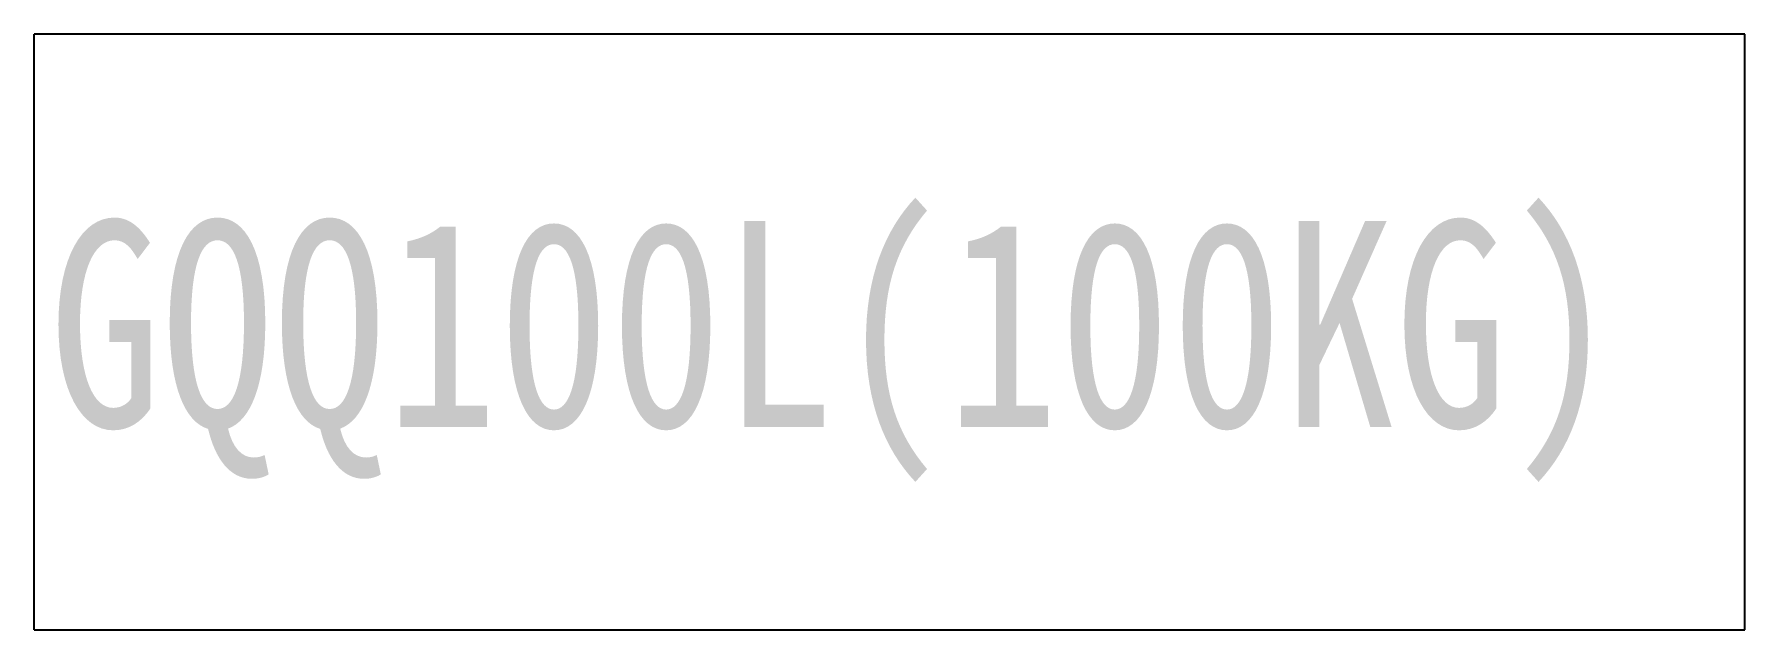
# Model space of a CAD drawing. Extents: x -814 to 814, y 0 to 567.
import ezdxf

# ---------------------------------------------------------------- set-up
doc = ezdxf.new("R2010")
doc.units = 0
doc.header["$LTSCALE"] = 1000
doc.header["$MEASUREMENT"] = 0
doc.layers.add('墙体层', color=7, linetype='CONTINUOUS')
doc.styles.add('-宋体', font='', dxfattribs={"width": 0.8})
doc.styles.get('-宋体').set_extended_font_data('SimSun')

msp = doc.modelspace()

# ---------------------------------------------------------------- linework, layer by layer
at = {"layer": '墙体层', "color": 3, "lineweight": -3}
for p, q in [((-814, 0), (-814, 567)), ((814, 567), (-814, 567)), ((814, 0), (814, 567)), ((-814, 0), (814, 0))]:
    msp.add_line(p, q, dxfattribs=at)

# ---------------------------------------------------------------- texts
at = {"layer": '墙体层', "color": 3, "lineweight": -3, "style": '-宋体', "width": 0.8}
msp.add_text('GQQ100L(100KG)', height=196.151, dxfattribs=at).set_placement((-799.7, 193.1))

doc.saveas('drawing.dxf')
